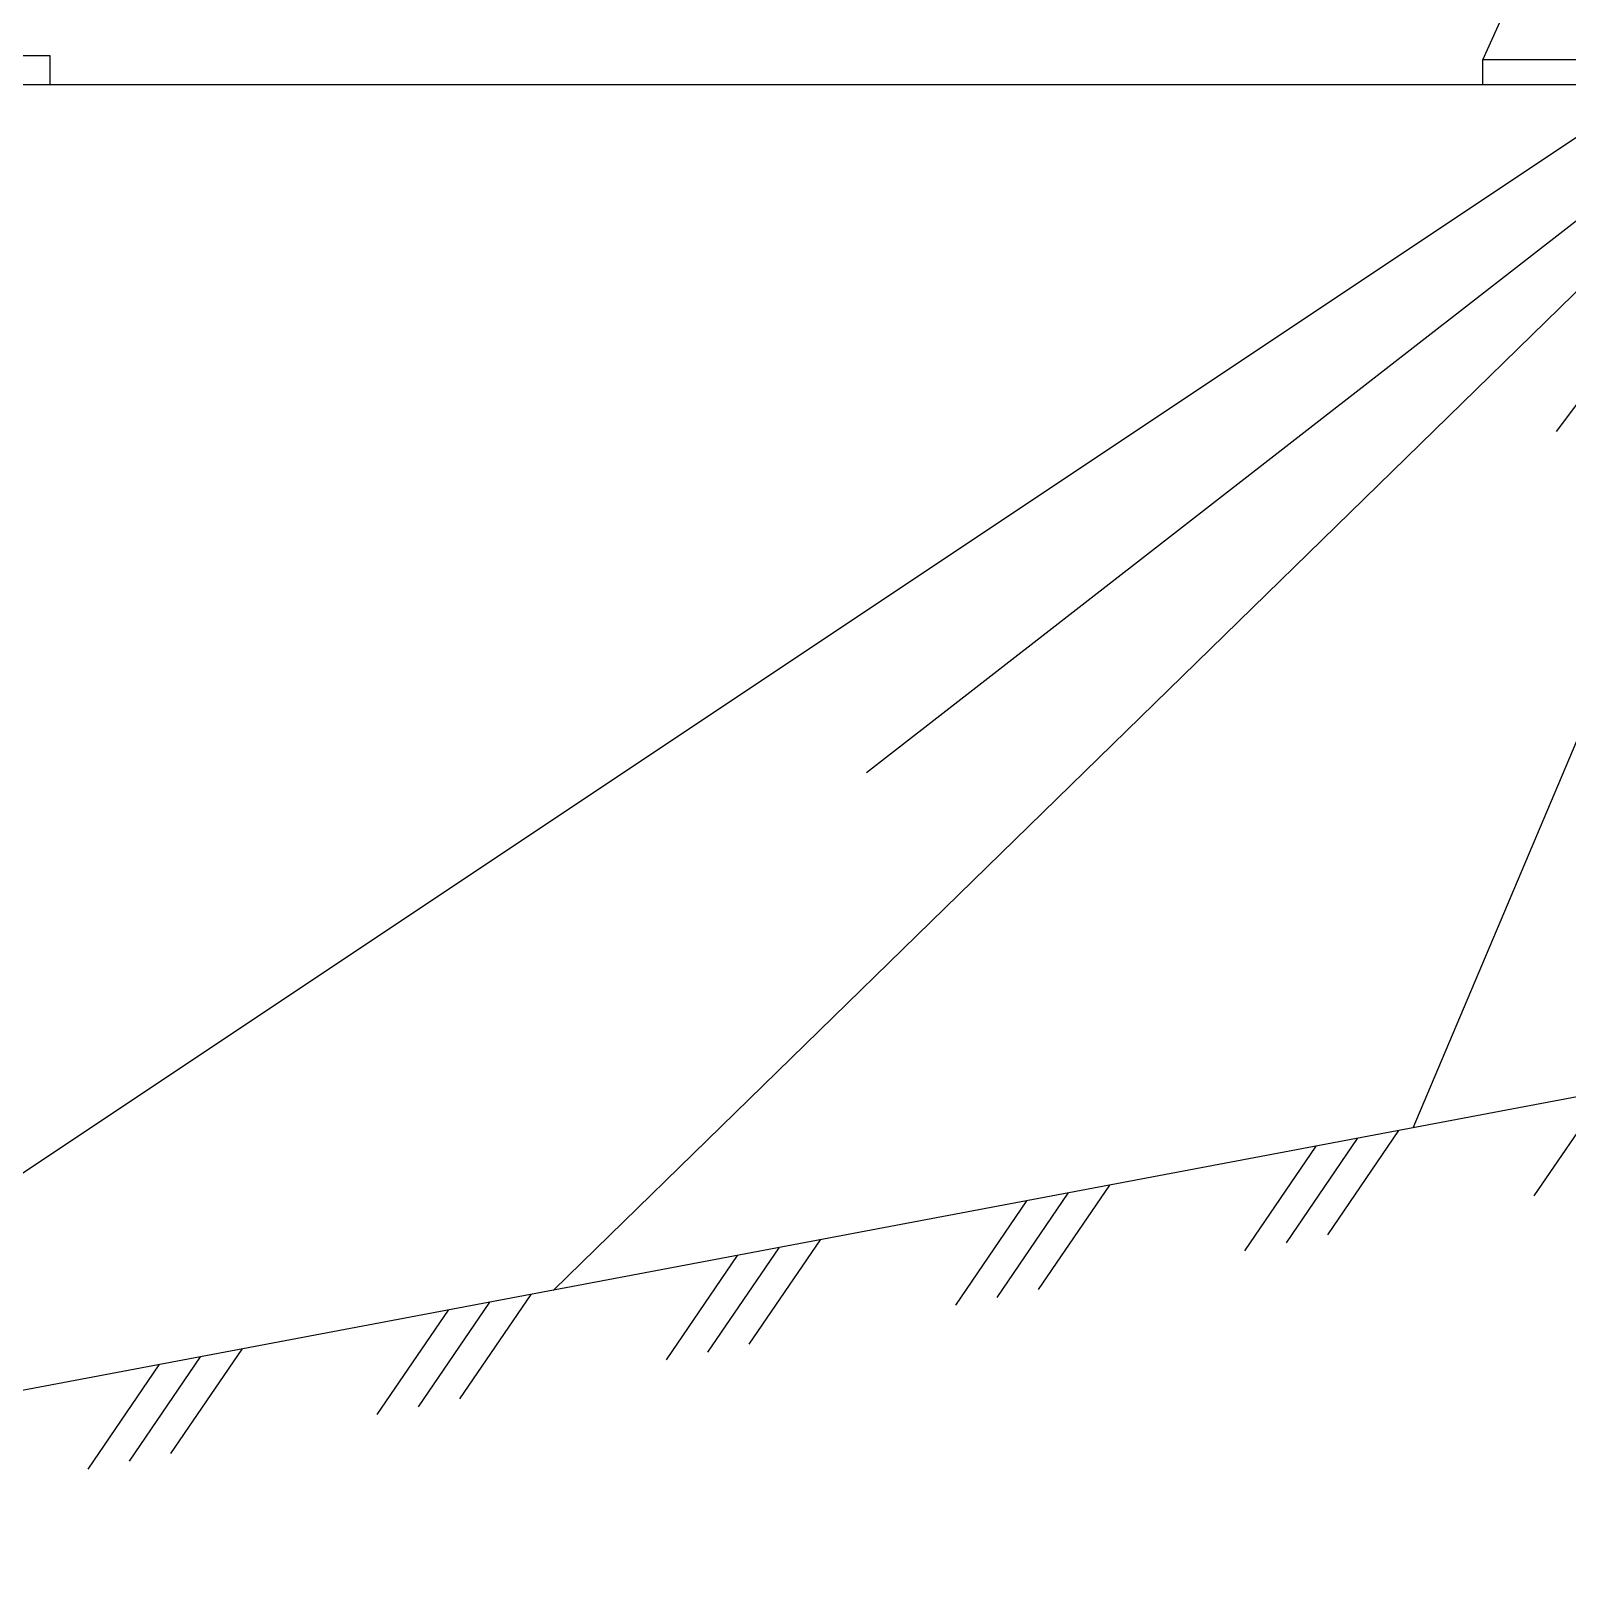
# Model space of a CAD drawing. Header units: millimetres. Extents: x 1931 to 30327, y -2374 to 17555.
# Drawn here: x 19033 to 20857, y 11343 to 13191 of the extents above; entities that cross this region are included whole.
import ezdxf

# ---------------------------------------------------------------- set-up
doc = ezdxf.new("R2010")
doc.units = ezdxf.units.MM

msp = doc.modelspace()

# ---------------------------------------------------------------- linework, layer by layer
at = {"color": 4, "linetype": 'ByBlock', "lineweight": -2}
for p, q in [((20756.1, 13157.3), (20815.6, 13290)), ((19055.3, 13161.9), (18849.9, 13161.9)), ((19055.3, 13128.1), (19055.3, 13161.9)), ((20756.1, 13128.1), (20756.1, 13157.3)), ((21026.5, 13157.3), (20756.1, 13157.3)), ((20961.5, 13128.1), (18283.1, 11342.5)), ((18481.5, 13128.1), (28430.6, 13128.1)), ((18644.6, 13128.1), (19055.3, 13128.1)), ((19652.9, 11696.9), (21118.9, 13128.1)), ((20024.4, 12311.5), (21074.8, 13128.1)), ((20673.2, 11889.6), (21196.9, 13128.1)), ((20756.1, 13128.1), (21026.5, 13128.1)), ((20843.6, 12716.3), (21152.4, 13128.1)), ((22730.6, 12278.1), (18930.6, 11560.5)), ((20817, 11808.8), (20901.5, 11932.7)), ((20522.8, 11753.2), (20607.3, 11877.1)), ((20571.9, 11762.5), (20656.4, 11886.4)), ((20473.6, 11743.9), (20558.2, 11867.8)), ((20228.6, 11697.7), (20313.1, 11821.6)), ((20130.3, 11679.1), (20214.9, 11803)), ((20179.4, 11688.4), (20264, 11812.3)), ((19836.1, 11623.5), (19920.7, 11747.4)), ((19885.3, 11632.8), (19969.8, 11756.7)), ((19787, 11614.3), (19871.5, 11738.2)), ((19541.9, 11568), (19626.5, 11691.9)), ((19443.7, 11549.4), (19528.2, 11673.3)), ((19492.8, 11558.7), (19577.3, 11682.6)), ((19149.5, 11493.9), (19234, 11617.8)), ((19198.6, 11503.1), (19283.2, 11627)), ((19100.4, 11484.6), (19184.9, 11608.5))]:
    msp.add_line(p, q, dxfattribs=at)

doc.saveas('drawing.dxf')
